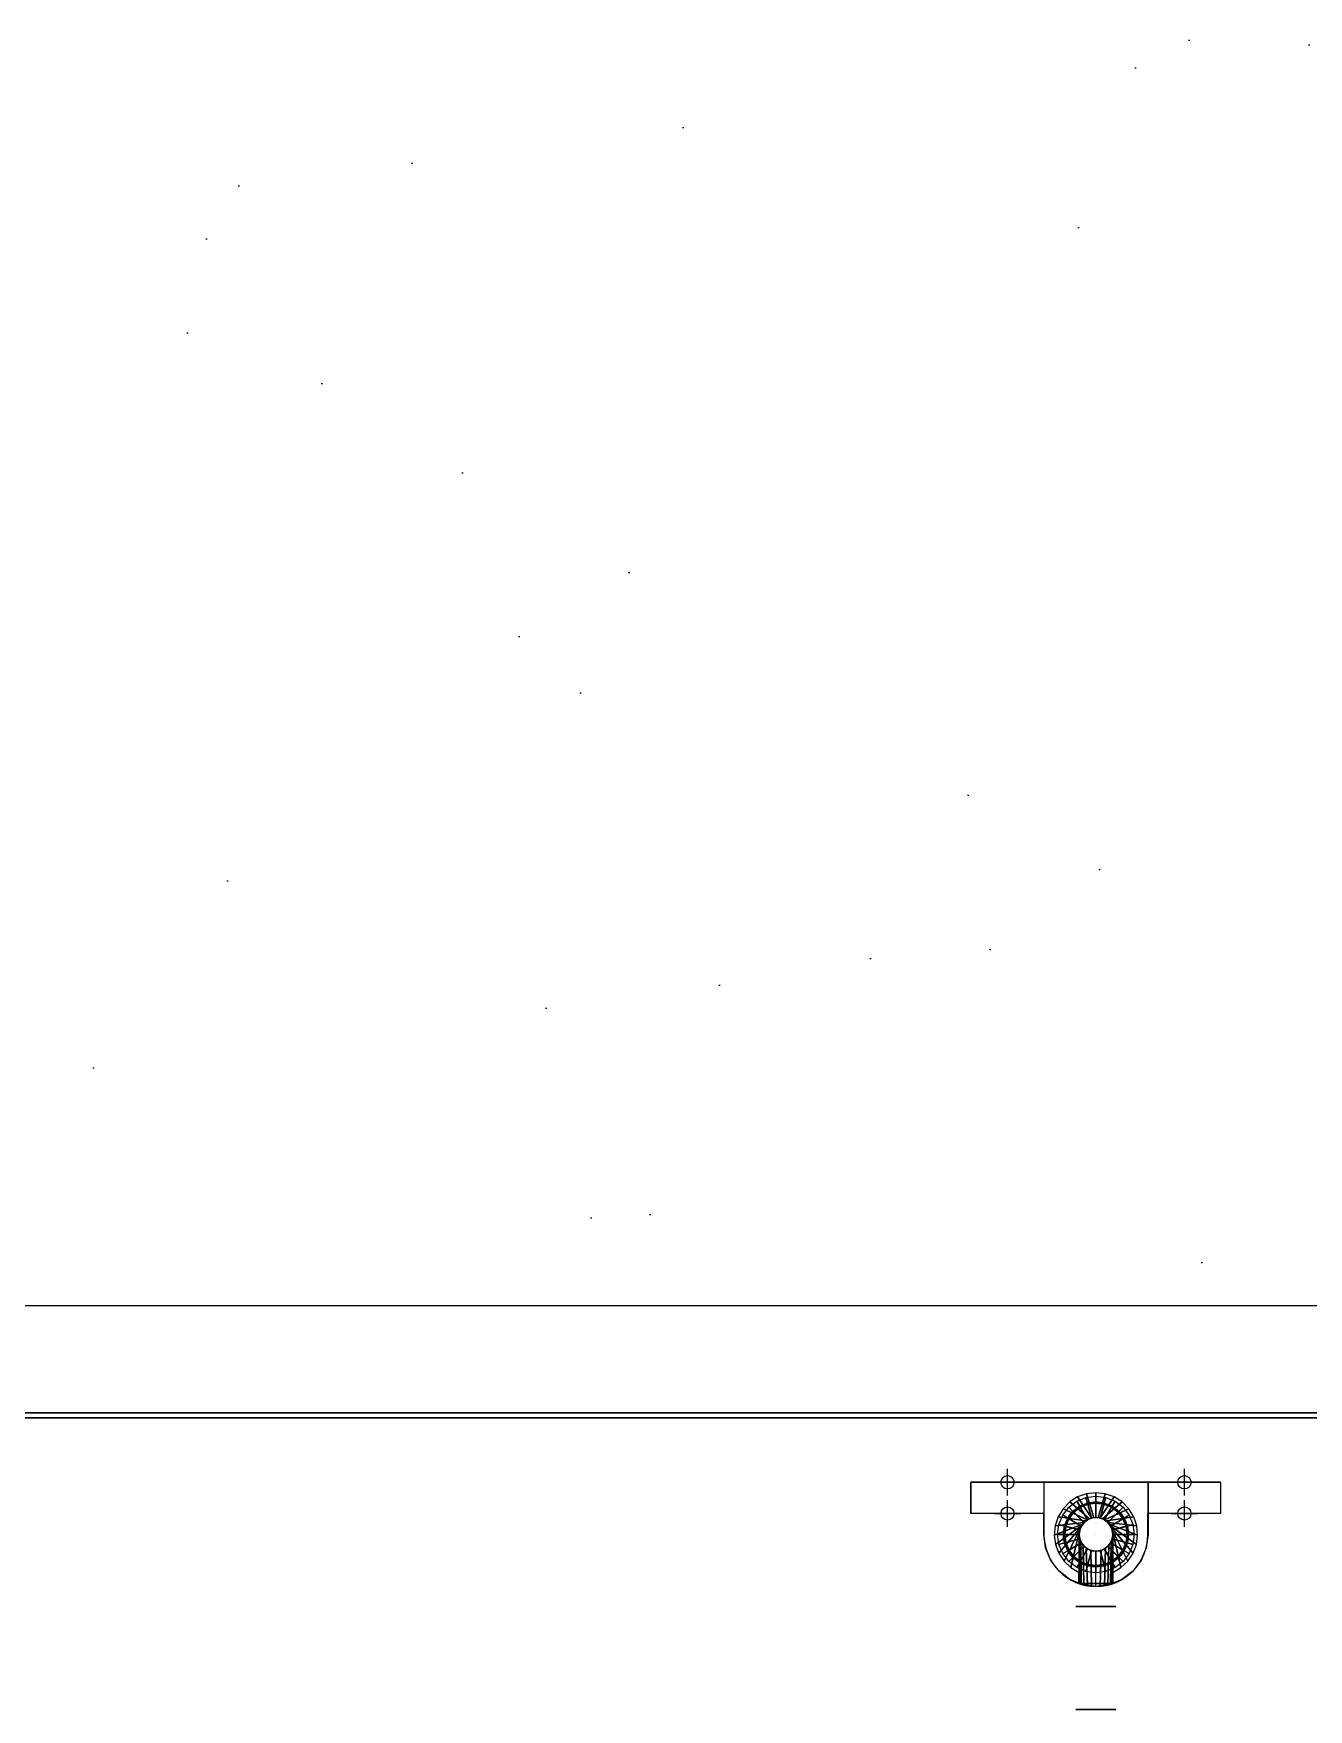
# Model space of a CAD drawing. Header units: inches. Extents: x -12.9 to 39.7, y -3 to 37.3.
# Drawn here: x 6.65 to 14.31, y -2.93 to 7.13 of the extents above; entities that cross this region are included whole.
import ezdxf

# ---------------------------------------------------------------- set-up
doc = ezdxf.new("R2010")
doc.units = ezdxf.units.IN
doc.header["$MEASUREMENT"] = 0
doc.header["$PDMODE"] = 34
doc.header["$PDSIZE"] = 0.08
for name, color, linetype in [('door hardware', 230, 'Continuous'), ('door panels', 20, 'Continuous'), ('top panel', 10, 'Continuous')]:
    doc.layers.add(name, color=color, linetype=linetype)

# ---------------------------------------------------------------- blocks, each defined once
blk = doc.blocks.new('AQME_2053_20120404103402')
for p, q in [((0.812, 1.281), (-0.688, 1.281)), ((-0.688, 1.281, 0.187), (-0.688, 0.844, 0.187)), ((-0.688, 0.219, 0.187), (-0.688, -0.219, 0.187)), ((-0.688, -0.219), (0.812, -0.219))]:
    blk.add_line(p, q)
at = {"extrusion": (-1, 0, 0)}
for p, q in [((0.812, 1.281, 0.187), (0.812, 0.844, 0.187)), ((0.912, 1.281, 0.187), (0.912, 0.843, 0.187)), ((0.912, 1.281), (0.912, -0.219)), ((0.912, 1.281, 0.187), (0.912, 1.281)), ((0.912, 0.843, 0.313), (0.912, 0.843, 0.187)), ((0.812, 0.219, 0.187), (0.812, -0.219, 0.187)), ((0.912, 0.219, 0.313), (0.912, 0.219, 0.187)), ((0.912, 0.219, 0.187), (0.912, -0.219, 0.187)), ((0.912, -0.219, 0.187), (0.912, -0.219))]:
    blk.add_line(p, q, dxfattribs=at)
at = {"color": 1}
for p, q in [((0, 1.191), (0.5, 1.191)), ((1.162, 1.19), (1.662, 1.19)), ((0.5, 0.934), (0, 0.934)), ((1.662, 0.935), (1.162, 0.935)), ((-1.188, 0.632, 0.608), (-0.658, 0.632, 0.608)), ((-1.188, 0.429, 0.608), (-0.658, 0.429, 0.608)), ((0.5, 0.129), (0, 0.129)), ((1.162, 0.128), (1.662, 0.128)), ((0.5, -0.128), (0, -0.128)), ((1.662, -0.127), (1.162, -0.127))]:
    blk.add_line(p, q, dxfattribs=at)
at = {"color": 1, "extrusion": (-1, 0, 0)}
for p, q in [((-1.188, 0.632, 0.608), (-1.188, 0.632, 0.541)), ((-1.188, 0.429, 0.608), (-1.188, 0.429, 0.541))]:
    blk.add_line(p, q, dxfattribs=at)
for centre, radius in [((-0.531, 0.313, -0.262), 0.188), ((-0.531, 0.313, -1.662), 0.195), ((-0.531, 0.313, -1.912), 0.101)]:
    blk.add_circle(centre, radius, dxfattribs=at)
at = {"extrusion": (-1, 0, 0)}
blk.add_circle((-0.531, 0.313, -1.362), 0.188, dxfattribs=at)
for centre, radius in [((-0.658, 0.531, 0.745), 0.12), ((-0.658, 0.531, 0.608), 0.102)]:
    blk.add_circle(centre, radius)
at = {"color": 1}
for centre, radius, start, end in [((0, 1.062), 0.129, 90, 270), ((0.5, 1.062), 0.129, 270, 90), ((1.162, 1.062), 0.128, 90, 270), ((1.662, 1.062), 0.128, 270, 90), ((0, 0), 0.129, 90, 270), ((0.5, 0), 0.129, 270, 90), ((1.162, 0), 0.128, 90, 270), ((1.662, 0), 0.128, 270, 90)]:
    blk.add_arc(centre, radius, start, end, dxfattribs=at)
at = {"extrusion": (-1, 0, 0)}
for centre, start in [((-0.531, 0.313, -0.812), 0), ((-0.531, 0.313, -0.912), 360)]:
    blk.add_arc(centre, 0.312, start, 180, dxfattribs=at)
at = {"color": 1, "extrusion": (-1, 0, 0)}
blk.add_arc((-0.531, 0.313, 1.039), 0.102, 180, 0, dxfattribs=at)
at = {"color": 2}
for p in [(0, 1.062, 0.187), (0.5, 1.062, 0.187), (1.162, 1.062, 0.187), (1.662, 1.062, 0.187), (0, 0, 0.187), (0.5, 0, 0.187), (1.162, 0, 0.187), (1.662, 0, 0.187)]:
    blk.add_point(p, dxfattribs=at)
at = {"color": 3}
for p in [(0, 1.062), (0.5, 1.062), (1.162, 1.062), (1.662, 1.062), (0, 0), (0.5, 0), (1.162, 0), (1.662, 0)]:
    blk.add_point(p, dxfattribs=at)
for points, invisible_edges in [([(-0.688, -0.219), (0.812, -0.219), (0.812, 1.281), (-0.688, 1.281)], 8), ([(0.812, 1.281, 0.187), (0.812, 1.281), (0.812, -0.219), (0.812, -0.219, 0.187)], 8), ([(0.912, 1.281, 0.187), (0.912, 1.281), (0.912, -0.219), (0.912, -0.219, 0.187)], 8), ([(1.912, 1.281, 0.187), (1.912, 1.281), (1.912, -0.219), (1.912, -0.219, 0.187)], 8), ([(-0.688, 0.219), (-1.188, 0.219), (-1.188, 0.844), (-0.688, 0.844)], 8), ([(-0.688, 0.844), (-1.188, 0.844), (-1.188, 0.844, 0.313), (-0.688, 0.844, 0.313)], 8), ([(-1.188, 0.844, 0.313), (-1.188, 0.833, 0.393), (-1.188, 0.791, 0.313), (-1.188, 0.844, 0.313)], 6), ([(-1.188, 0.844, 0.313), (-1.188, 0.844), (-1.188, 0.219), (-1.188, 0.219, 0.313)], 8), ([(-1.188, 0.833, 0.393), (-1.188, 0.802, 0.469), (-1.188, 0.739, 0.313), (-1.188, 0.791, 0.313)], 14), ([(-0.688, 0.844, 0.187), (0.812, 0.844, 0.187), (0.812, 0.844, 0.313), (-0.688, 0.844, 0.313)], 8), ([(0.812, 0.844, 0.313), (0.812, 0.833, 0.393), (0.812, 0.791, 0.187), (0.812, 0.844, 0.187)], 6), ([(0.812, 0.833, 0.393), (0.812, 0.802, 0.469), (0.812, 0.739, 0.187), (0.812, 0.791, 0.187)], 14), ([(0.912, 0.843, 0.313), (0.912, 0.832, 0.394), (0.912, 0.791, 0.187), (0.912, 0.843, 0.187)], 14), ([(0.912, 0.832, 0.394), (0.912, 0.801, 0.469), (0.912, 0.739, 0.187), (0.912, 0.791, 0.187)], 14), ([(1.912, 0.843, 0.313), (1.912, 0.832, 0.394), (1.912, 0.791, 0.187), (1.912, 0.843, 0.187)], 14), ([(1.912, 0.832, 0.394), (1.912, 0.801, 0.469), (1.912, 0.739, 0.187), (1.912, 0.791, 0.187)], 14), ([(-1.188, 0.802, 0.469), (-1.188, 0.752, 0.533), (-1.188, 0.687, 0.313), (-1.188, 0.739, 0.313)], 14), ([(-1.188, 0.752, 0.533), (-1.188, 0.687, 0.583), (-1.188, 0.635, 0.313), (-1.188, 0.687, 0.313)], 14), ([(0.812, 0.802, 0.469), (0.812, 0.752, 0.533), (0.812, 0.687, 0.187), (0.812, 0.739, 0.187)], 14), ([(0.812, 0.752, 0.533), (0.812, 0.687, 0.583), (0.812, 0.635, 0.187), (0.812, 0.687, 0.187)], 14), ([(0.912, 0.801, 0.469), (0.912, 0.752, 0.534), (0.912, 0.687, 0.187), (0.912, 0.739, 0.187)], 14), ([(0.912, 0.752, 0.534), (0.912, 0.687, 0.583), (0.912, 0.635, 0.187), (0.912, 0.687, 0.187)], 14), ([(1.362, 0.531, 0.313), (1.362, 0.719, 0.313), (1.362, 0.712, 0.361), (1.362, 0.531, 0.313)], 5), ([(1.362, 0.531, 0.313), (1.362, 0.712, 0.264), (1.362, 0.719, 0.313), (1.362, 0.531, 0.313)], 5), ([(1.362, 0.531, 0.313), (1.362, 0.712, 0.361), (1.362, 0.693, 0.406), (1.362, 0.531, 0.313)], 5), ([(1.362, 0.531, 0.313), (1.362, 0.693, 0.219), (1.362, 0.712, 0.264), (1.362, 0.531, 0.313)], 5), ([(1.912, 0.801, 0.469), (1.912, 0.752, 0.534), (1.912, 0.687, 0.187), (1.912, 0.739, 0.187)], 14), ([(1.912, 0.752, 0.534), (1.912, 0.687, 0.583), (1.912, 0.635, 0.187), (1.912, 0.687, 0.187)], 14), ([(-1.188, 0.687, 0.583), (-1.188, 0.612, 0.614), (-1.188, 0.583, 0.313), (-1.188, 0.635, 0.313)], 14), ([(-1.188, 0.612, 0.614), (-1.188, 0.531, 0.625), (-1.188, 0.531, 0.313), (-1.188, 0.583, 0.313)], 14), ([(-0.762, 0.591, 0.745), (-0.743, 0.616, 0.745), (-0.73, 0.603, 0.745), (-0.746, 0.582, 0.745)], 10), ([(-0.743, 0.616, 1.363), (-0.658, 0.531, 1.363), (-0.658, 0.531, 1.363), (-0.762, 0.591, 1.363)], 5), ([(-0.743, 0.616, 0.745), (-0.718, 0.635, 0.745), (-0.709, 0.619, 0.745), (-0.73, 0.603, 0.745)], 10), ([(-0.718, 0.635, 1.363), (-0.658, 0.531, 1.363), (-0.658, 0.531, 1.363), (-0.743, 0.616, 1.363)], 5), ([(-0.718, 0.635, 0.745), (-0.689, 0.647, 0.745), (-0.684, 0.629, 0.745), (-0.709, 0.619, 0.745)], 10), ([(-0.689, 0.647, 1.363), (-0.658, 0.531, 1.363), (-0.658, 0.531, 1.363), (-0.718, 0.635, 1.363)], 5), ([(-0.689, 0.647, 0.745), (-0.658, 0.651, 0.745), (-0.658, 0.632, 0.745), (-0.684, 0.629, 0.745)], 10), ([(-0.658, 0.651, 1.363), (-0.658, 0.531, 1.363), (-0.658, 0.531, 1.363), (-0.689, 0.647, 1.363)], 5), ([(-0.658, 0.651, 0.745), (-0.627, 0.647, 0.745), (-0.632, 0.629, 0.745), (-0.658, 0.632, 0.745)], 10), ([(-0.627, 0.647, 1.363), (-0.658, 0.531, 1.363), (-0.658, 0.531, 1.363), (-0.658, 0.651, 1.363)], 5), ([(-0.598, 0.635, 1.363), (-0.658, 0.531, 1.363), (-0.658, 0.531, 1.363), (-0.627, 0.647, 1.363)], 5), ([(-0.573, 0.616, 1.363), (-0.658, 0.531, 1.363), (-0.658, 0.531, 1.363), (-0.598, 0.635, 1.363)], 5), ([(-0.554, 0.591, 1.363), (-0.658, 0.531, 1.363), (-0.658, 0.531, 1.363), (-0.573, 0.616, 1.363)], 5), ([(-0.627, 0.647, 0.745), (-0.598, 0.635, 0.745), (-0.607, 0.619, 0.745), (-0.632, 0.629, 0.745)], 10), ([(-0.598, 0.635, 0.745), (-0.573, 0.616, 0.745), (-0.586, 0.603, 0.745), (-0.607, 0.619, 0.745)], 10), ([(-0.573, 0.616, 0.745), (-0.554, 0.591, 0.745), (-0.57, 0.582, 0.745), (-0.586, 0.603, 0.745)], 10), ([(0.812, 0.687, 0.583), (0.812, 0.612, 0.614), (0.812, 0.583, 0.187), (0.812, 0.635, 0.187)], 14), ([(0.812, 0.612, 0.614), (0.812, 0.531, 0.625), (0.812, 0.531, 0.187), (0.812, 0.583, 0.187)], 14), ([(0.912, 0.687, 0.583), (0.912, 0.612, 0.614), (0.912, 0.583, 0.187), (0.912, 0.635, 0.187)], 14), ([(0.912, 0.612, 0.614), (0.912, 0.531, 0.625), (0.912, 0.531, 0.187), (0.912, 0.583, 0.187)], 14), ([(1.362, 0.531, 0.313), (1.362, 0.693, 0.406), (1.362, 0.664, 0.445), (1.362, 0.531, 0.313)], 5), ([(1.362, 0.531, 0.313), (1.362, 0.664, 0.18), (1.362, 0.693, 0.219), (1.362, 0.531, 0.313)], 5), ([(1.362, 0.531, 0.313), (1.362, 0.664, 0.445), (1.362, 0.625, 0.475), (1.362, 0.531, 0.313)], 5), ([(1.362, 0.531, 0.313), (1.362, 0.625, 0.15), (1.362, 0.664, 0.18), (1.362, 0.531, 0.313)], 5), ([(1.362, 0.531, 0.313), (1.362, 0.625, 0.475), (1.362, 0.58, 0.494), (1.362, 0.531, 0.313)], 5), ([(1.362, 0.531, 0.313), (1.362, 0.58, 0.131), (1.362, 0.625, 0.15), (1.362, 0.531, 0.313)], 5), ([(1.912, 0.687, 0.583), (1.912, 0.612, 0.614), (1.912, 0.583, 0.187), (1.912, 0.635, 0.187)], 14), ([(1.912, 0.612, 0.614), (1.912, 0.531, 0.625), (1.912, 0.531, 0.187), (1.912, 0.583, 0.187)], 14), ([(-1.188, 0.531, 0.625), (-1.188, 0.45, 0.614), (-1.188, 0.479, 0.313), (-1.188, 0.531, 0.313)], 14), ([(-0.778, 0.531, 0.745), (-0.774, 0.562, 0.745), (-0.756, 0.557, 0.745), (-0.76, 0.531, 0.745)], 10), ([(-0.774, 0.562, 1.363), (-0.658, 0.531, 1.363), (-0.658, 0.531, 1.363), (-0.778, 0.531, 1.363)], 5), ([(-0.774, 0.5, 0.745), (-0.778, 0.531, 0.745), (-0.76, 0.531, 0.745), (-0.756, 0.505, 0.745)], 10), ([(-0.778, 0.531, 1.363), (-0.658, 0.531, 1.363), (-0.658, 0.531, 1.363), (-0.774, 0.5, 1.363)], 5), ([(-0.774, 0.562, 0.745), (-0.762, 0.591, 0.745), (-0.746, 0.582, 0.745), (-0.756, 0.557, 0.745)], 10), ([(-0.762, 0.591, 1.363), (-0.658, 0.531, 1.363), (-0.658, 0.531, 1.363), (-0.774, 0.562, 1.363)], 5), ([(-0.774, 0.5, 1.363), (-0.658, 0.531, 1.363), (-0.658, 0.531, 1.363), (-0.762, 0.471, 1.363)], 5), ([(-0.762, 0.471, 0.745), (-0.774, 0.5, 0.745), (-0.756, 0.505, 0.745), (-0.746, 0.48, 0.745)], 10), ([(-0.762, 0.471, 1.363), (-0.658, 0.531, 1.363), (-0.658, 0.531, 1.363), (-0.743, 0.446, 1.363)], 5), ([(-0.743, 0.446, 1.363), (-0.658, 0.531, 1.363), (-0.658, 0.531, 1.363), (-0.718, 0.427, 1.363)], 5), ([(-0.718, 0.427, 1.363), (-0.658, 0.531, 1.363), (-0.658, 0.531, 1.363), (-0.689, 0.415, 1.363)], 5), ([(-0.689, 0.415, 1.363), (-0.658, 0.531, 1.363), (-0.658, 0.531, 1.363), (-0.658, 0.411, 1.363)], 5), ([(-0.542, 0.562, 1.363), (-0.658, 0.531, 1.363), (-0.658, 0.531, 1.363), (-0.554, 0.591, 1.363)], 5), ([(-0.538, 0.531, 1.363), (-0.658, 0.531, 1.363), (-0.658, 0.531, 1.363), (-0.542, 0.562, 1.363)], 5), ([(-0.658, 0.411, 1.363), (-0.658, 0.531, 1.363), (-0.658, 0.531, 1.363), (-0.627, 0.415, 1.363)], 5), ([(-0.627, 0.415, 1.363), (-0.658, 0.531, 1.363), (-0.658, 0.531, 1.363), (-0.598, 0.427, 1.363)], 5), ([(-0.598, 0.427, 1.363), (-0.658, 0.531, 1.363), (-0.658, 0.531, 1.363), (-0.573, 0.446, 1.363)], 5), ([(-0.573, 0.446, 1.363), (-0.658, 0.531, 1.363), (-0.658, 0.531, 1.363), (-0.554, 0.471, 1.363)], 5), ([(-0.554, 0.471, 1.363), (-0.658, 0.531, 1.363), (-0.658, 0.531, 1.363), (-0.542, 0.5, 1.363)], 5), ([(-0.542, 0.5, 1.363), (-0.658, 0.531, 1.363), (-0.658, 0.531, 1.363), (-0.538, 0.531, 1.363)], 5), ([(-0.554, 0.591, 0.745), (-0.542, 0.562, 0.745), (-0.56, 0.557, 0.745), (-0.57, 0.582, 0.745)], 10), ([(-0.542, 0.5, 0.745), (-0.554, 0.471, 0.745), (-0.57, 0.48, 0.745), (-0.56, 0.505, 0.745)], 10), ([(-0.542, 0.562, 0.745), (-0.538, 0.531, 0.745), (-0.557, 0.531, 0.745), (-0.56, 0.557, 0.745)], 10), ([(-0.538, 0.531, 0.745), (-0.542, 0.5, 0.745), (-0.56, 0.505, 0.745), (-0.557, 0.531, 0.745)], 10), ([(0.812, 0.531, 0.625), (0.812, 0.45, 0.614), (0.812, 0.479, 0.187), (0.812, 0.531, 0.187)], 14), ([(0.912, 0.531, 0.625), (0.912, 0.45, 0.614), (0.912, 0.479, 0.187), (0.912, 0.531, 0.187)], 14), ([(1.362, 0.531, 0.313), (1.362, 0.58, 0.494), (1.362, 0.531, 0.5), (1.362, 0.531, 0.313)], 5), ([(1.362, 0.531, 0.313), (1.362, 0.531, 0.125), (1.362, 0.58, 0.131), (1.362, 0.531, 0.313)], 5), ([(1.362, 0.531, 0.313), (1.362, 0.531, 0.5), (1.362, 0.482, 0.494), (1.362, 0.531, 0.313)], 5), ([(1.362, 0.531, 0.313), (1.362, 0.482, 0.494), (1.362, 0.437, 0.475), (1.362, 0.531, 0.313)], 5), ([(1.362, 0.531, 0.313), (1.362, 0.437, 0.475), (1.362, 0.398, 0.445), (1.362, 0.531, 0.313)], 5), ([(1.362, 0.531, 0.313), (1.362, 0.398, 0.445), (1.362, 0.369, 0.406), (1.362, 0.531, 0.313)], 5), ([(1.362, 0.531, 0.313), (1.362, 0.369, 0.406), (1.362, 0.35, 0.361), (1.362, 0.531, 0.313)], 5), ([(1.362, 0.531, 0.313), (1.362, 0.35, 0.361), (1.362, 0.344, 0.313), (1.362, 0.531, 0.313)], 5), ([(1.362, 0.531, 0.313), (1.362, 0.344, 0.313), (1.362, 0.35, 0.264), (1.362, 0.531, 0.313)], 5), ([(1.362, 0.531, 0.313), (1.362, 0.35, 0.264), (1.362, 0.369, 0.219), (1.362, 0.531, 0.313)], 5), ([(1.362, 0.531, 0.313), (1.362, 0.369, 0.219), (1.362, 0.398, 0.18), (1.362, 0.531, 0.313)], 5), ([(1.362, 0.531, 0.313), (1.362, 0.398, 0.18), (1.362, 0.437, 0.15), (1.362, 0.531, 0.313)], 5), ([(1.362, 0.531, 0.313), (1.362, 0.437, 0.15), (1.362, 0.482, 0.131), (1.362, 0.531, 0.313)], 5), ([(1.362, 0.531, 0.313), (1.362, 0.482, 0.131), (1.362, 0.531, 0.125), (1.362, 0.531, 0.313)], 5), ([(1.912, 0.531, 0.625), (1.912, 0.45, 0.614), (1.912, 0.479, 0.187), (1.912, 0.531, 0.187)], 14), ([(-1.188, 0.45, 0.614), (-1.188, 0.375, 0.583), (-1.188, 0.427, 0.313), (-1.188, 0.479, 0.313)], 14), ([(-1.188, 0.375, 0.583), (-1.188, 0.31, 0.533), (-1.188, 0.375, 0.313), (-1.188, 0.427, 0.313)], 14), ([(-0.743, 0.446, 0.745), (-0.762, 0.471, 0.745), (-0.746, 0.48, 0.745), (-0.73, 0.459, 0.745)], 10), ([(-0.718, 0.427, 0.745), (-0.743, 0.446, 0.745), (-0.73, 0.459, 0.745), (-0.709, 0.443, 0.745)], 10), ([(-0.689, 0.415, 0.745), (-0.718, 0.427, 0.745), (-0.709, 0.443, 0.745), (-0.684, 0.433, 0.745)], 10), ([(-0.658, 0.411, 0.745), (-0.689, 0.415, 0.745), (-0.684, 0.433, 0.745), (-0.658, 0.429, 0.745)], 10), ([(-0.627, 0.415, 0.745), (-0.658, 0.411, 0.745), (-0.658, 0.429, 0.745), (-0.632, 0.433, 0.745)], 10), ([(-0.598, 0.427, 0.745), (-0.627, 0.415, 0.745), (-0.632, 0.433, 0.745), (-0.607, 0.443, 0.745)], 10), ([(-0.573, 0.446, 0.745), (-0.598, 0.427, 0.745), (-0.607, 0.443, 0.745), (-0.586, 0.459, 0.745)], 10), ([(-0.554, 0.471, 0.745), (-0.573, 0.446, 0.745), (-0.586, 0.459, 0.745), (-0.57, 0.48, 0.745)], 10), ([(0.812, 0.45, 0.614), (0.812, 0.375, 0.583), (0.812, 0.427, 0.187), (0.812, 0.479, 0.187)], 14), ([(0.812, 0.375, 0.583), (0.812, 0.31, 0.533), (0.812, 0.375, 0.187), (0.812, 0.427, 0.187)], 14), ([(0.912, 0.45, 0.614), (0.912, 0.375, 0.583), (0.912, 0.427, 0.187), (0.912, 0.479, 0.187)], 14), ([(0.912, 0.375, 0.583), (0.912, 0.31, 0.534), (0.912, 0.375, 0.187), (0.912, 0.427, 0.187)], 14), ([(1.912, 0.45, 0.614), (1.912, 0.375, 0.583), (1.912, 0.427, 0.187), (1.912, 0.479, 0.187)], 14), ([(1.912, 0.375, 0.583), (1.912, 0.31, 0.534), (1.912, 0.375, 0.187), (1.912, 0.427, 0.187)], 14), ([(-1.188, 0.31, 0.533), (-1.188, 0.26, 0.469), (-1.188, 0.323, 0.313), (-1.188, 0.375, 0.313)], 14), ([(-1.188, 0.26, 0.469), (-1.188, 0.229, 0.393), (-1.188, 0.271, 0.313), (-1.188, 0.323, 0.313)], 14), ([(0.812, 0.31, 0.533), (0.812, 0.26, 0.469), (0.812, 0.323, 0.187), (0.812, 0.375, 0.187)], 14), ([(0.812, 0.26, 0.469), (0.812, 0.229, 0.393), (0.812, 0.271, 0.187), (0.812, 0.323, 0.187)], 14), ([(0.912, 0.31, 0.534), (0.912, 0.261, 0.469), (0.912, 0.323, 0.187), (0.912, 0.375, 0.187)], 14), ([(0.912, 0.261, 0.469), (0.912, 0.23, 0.394), (0.912, 0.271, 0.187), (0.912, 0.323, 0.187)], 14), ([(1.912, 0.31, 0.534), (1.912, 0.261, 0.469), (1.912, 0.323, 0.187), (1.912, 0.375, 0.187)], 14), ([(1.912, 0.261, 0.469), (1.912, 0.23, 0.394), (1.912, 0.271, 0.187), (1.912, 0.323, 0.187)], 14), ([(-1.188, 0.229, 0.393), (-1.188, 0.219, 0.313), (-1.188, 0.219, 0.313), (-1.188, 0.271, 0.313)], 12), ([(-0.688, 0.219), (-1.188, 0.219), (-1.188, 0.219, 0.313), (-0.688, 0.219, 0.313)], 8), ([(-0.688, 0.219, 0.187), (0.812, 0.219, 0.187), (0.812, 0.219, 0.313), (-0.688, 0.219, 0.313)], 8), ([(0.812, 0.229, 0.393), (0.812, 0.219, 0.313), (0.812, 0.219, 0.187), (0.812, 0.271, 0.187)], 12), ([(0.912, 0.23, 0.394), (0.912, 0.219, 0.313), (0.912, 0.219, 0.187), (0.912, 0.271, 0.187)], 14), ([(1.912, 0.23, 0.394), (1.912, 0.219, 0.313), (1.912, 0.219, 0.187), (1.912, 0.271, 0.187)], 14)]:
    blk.add_3dface(points, dxfattribs=dict(invisible_edges=invisible_edges))
at = {"color": 1}
for points in [[(-1.039, 0.603, 0.241), (-1.039, 0.612, 0.251), (-1.188, 0.781, 0.317), (-1.188, 0.776, 0.261)], [(-1.039, 0.612, 0.251), (-1.039, 0.619, 0.262), (-1.188, 0.774, 0.373), (-1.188, 0.781, 0.317)], [(-1.039, 0.593, 0.232), (-1.039, 0.603, 0.241), (-1.188, 0.776, 0.261), (-1.188, 0.758, 0.207)], [(-1.039, 0.619, 0.262), (-1.039, 0.625, 0.274), (-1.188, 0.754, 0.426), (-1.188, 0.774, 0.373)], [(-1.039, 0.582, 0.225), (-1.039, 0.593, 0.232), (-1.188, 0.758, 0.207), (-1.188, 0.728, 0.159)], [(-1.039, 0.625, 0.274), (-1.039, 0.629, 0.286), (-1.188, 0.722, 0.473), (-1.188, 0.754, 0.426)], [(-1.039, 0.57, 0.219), (-1.039, 0.582, 0.225), (-1.188, 0.728, 0.159), (-1.188, 0.688, 0.118)], [(-1.039, 0.629, 0.286), (-1.039, 0.632, 0.299), (-1.188, 0.681, 0.512), (-1.188, 0.722, 0.473)], [(-0.438, 0.712, 0.361), (-0.438, 0.719, 0.313), (-0.526, 0.632, 0.313), (-0.526, 0.629, 0.339)], [(-0.438, 0.719, 0.313), (-0.438, 0.712, 0.264), (-0.526, 0.629, 0.286), (-0.526, 0.632, 0.313)], [(-0.438, 0.693, 0.406), (-0.438, 0.712, 0.361), (-0.526, 0.629, 0.339), (-0.526, 0.619, 0.363)], [(-0.438, 0.712, 0.264), (-0.438, 0.693, 0.219), (-0.526, 0.619, 0.262), (-0.526, 0.629, 0.286)], [(0.947, 0.726, 0.313), (0.947, 0.719, 0.263), (0.912, 0.753, 0.253), (0.912, 0.761, 0.313)], [(0.947, 0.719, 0.363), (0.947, 0.726, 0.313), (0.912, 0.761, 0.313), (0.912, 0.753, 0.373)], [(0.947, 0.719, 0.263), (0.947, 0.7, 0.216), (0.912, 0.73, 0.198), (0.912, 0.753, 0.253)], [(0.947, 0.7, 0.411), (0.947, 0.719, 0.363), (0.912, 0.753, 0.373), (0.912, 0.73, 0.428)], [(0.947, 0.7, 0.216), (0.947, 0.669, 0.175), (0.912, 0.694, 0.15), (0.912, 0.73, 0.198)], [(0.947, 0.669, 0.451), (0.947, 0.7, 0.411), (0.912, 0.73, 0.428), (0.912, 0.694, 0.476)], [(1.723, 0.632, 0.313), (1.723, 0.628, 0.287), (1.662, 0.719, 0.263), (1.662, 0.726, 0.313)], [(1.723, 0.628, 0.339), (1.723, 0.632, 0.313), (1.662, 0.726, 0.313), (1.662, 0.719, 0.363)], [(1.723, 0.628, 0.287), (1.723, 0.618, 0.263), (1.662, 0.7, 0.216), (1.662, 0.719, 0.263)], [(1.723, 0.618, 0.363), (1.723, 0.628, 0.339), (1.662, 0.719, 0.363), (1.662, 0.7, 0.411)], [(-1.039, 0.557, 0.214), (-1.039, 0.57, 0.219), (-1.188, 0.688, 0.118), (-1.188, 0.641, 0.088)], [(-1.039, 0.632, 0.299), (-1.039, 0.633, 0.313), (-1.188, 0.632, 0.541), (-1.188, 0.681, 0.512)], [(-1.039, 0.544, 0.212), (-1.039, 0.557, 0.214), (-1.188, 0.641, 0.088), (-1.188, 0.587, 0.069)], [(-0.658, 0.632, 0.313), (-0.635, 0.63, 0.335), (-0.526, 0.629, 0.339), (-0.526, 0.633, 0.313)], [(-0.658, 0.632, 0.608), (-0.632, 0.629, 0.609), (-0.635, 0.63, 0.335), (-0.658, 0.632, 0.313)], [(-0.632, 0.629, 0.609), (-0.607, 0.619, 0.612), (-0.613, 0.622, 0.357), (-0.635, 0.63, 0.335)], [(-0.635, 0.63, 0.335), (-0.613, 0.622, 0.357), (-0.526, 0.619, 0.363), (-0.526, 0.629, 0.339)], [(-0.607, 0.619, 0.612), (-0.586, 0.603, 0.617), (-0.592, 0.608, 0.378), (-0.613, 0.622, 0.357)], [(-0.613, 0.622, 0.357), (-0.592, 0.608, 0.378), (-0.526, 0.603, 0.384), (-0.526, 0.619, 0.363)], [(-0.586, 0.603, 0.617), (-0.57, 0.582, 0.621), (-0.574, 0.589, 0.396), (-0.592, 0.608, 0.378)], [(-0.592, 0.608, 0.378), (-0.574, 0.589, 0.396), (-0.526, 0.582, 0.4), (-0.526, 0.603, 0.384)], [(-0.438, 0.664, 0.445), (-0.438, 0.693, 0.406), (-0.526, 0.619, 0.363), (-0.526, 0.603, 0.384)], [(-0.438, 0.693, 0.219), (-0.438, 0.664, 0.18), (-0.526, 0.603, 0.241), (-0.526, 0.619, 0.262)], [(-0.438, 0.625, 0.475), (-0.438, 0.664, 0.445), (-0.526, 0.603, 0.384), (-0.526, 0.582, 0.4)], [(-0.438, 0.664, 0.18), (-0.438, 0.625, 0.15), (-0.526, 0.582, 0.225), (-0.526, 0.603, 0.241)], [(-0.438, 0.58, 0.494), (-0.438, 0.625, 0.475), (-0.526, 0.582, 0.4), (-0.526, 0.557, 0.411)], [(-0.438, 0.625, 0.15), (-0.438, 0.58, 0.131), (-0.526, 0.557, 0.214), (-0.526, 0.582, 0.225)], [(0.947, 0.669, 0.175), (0.947, 0.629, 0.144), (0.912, 0.646, 0.114), (0.912, 0.694, 0.15)], [(0.947, 0.629, 0.482), (0.947, 0.669, 0.451), (0.912, 0.694, 0.476), (0.912, 0.646, 0.512)], [(0.947, 0.629, 0.144), (0.947, 0.581, 0.125), (0.912, 0.591, 0.091), (0.912, 0.646, 0.114)], [(0.947, 0.581, 0.501), (0.947, 0.629, 0.482), (0.912, 0.646, 0.512), (0.912, 0.591, 0.535)], [(1.723, 0.618, 0.263), (1.723, 0.602, 0.242), (1.662, 0.669, 0.175), (1.662, 0.7, 0.216)], [(1.723, 0.602, 0.384), (1.723, 0.618, 0.363), (1.662, 0.7, 0.411), (1.662, 0.669, 0.451)], [(1.723, 0.602, 0.242), (1.723, 0.581, 0.226), (1.662, 0.629, 0.144), (1.662, 0.669, 0.175)], [(1.723, 0.581, 0.4), (1.723, 0.602, 0.384), (1.662, 0.669, 0.451), (1.662, 0.629, 0.482)], [(1.723, 0.581, 0.226), (1.723, 0.557, 0.216), (1.662, 0.581, 0.125), (1.662, 0.629, 0.144)], [(1.723, 0.557, 0.41), (1.723, 0.581, 0.4), (1.662, 0.629, 0.482), (1.662, 0.581, 0.501)], [(-1.039, 0.531, 0.211), (-1.039, 0.544, 0.212), (-1.188, 0.587, 0.069), (-1.188, 0.531, 0.063)], [(-1.039, 0.518, 0.212), (-1.039, 0.531, 0.211), (-1.188, 0.531, 0.063), (-1.188, 0.475, 0.069)], [(-1.039, 0.505, 0.214), (-1.039, 0.518, 0.212), (-1.188, 0.475, 0.069), (-1.188, 0.421, 0.088)], [(-1.039, 0.492, 0.219), (-1.039, 0.505, 0.214), (-1.188, 0.421, 0.088), (-1.188, 0.374, 0.118)], [(-0.57, 0.582, 0.621), (-0.56, 0.557, 0.624), (-0.561, 0.562, 0.409), (-0.574, 0.589, 0.396)], [(-0.574, 0.589, 0.396), (-0.561, 0.562, 0.409), (-0.526, 0.557, 0.411), (-0.526, 0.582, 0.4)], [(-0.57, 0.48, 0.621), (-0.56, 0.505, 0.624), (-0.561, 0.5, 0.409), (-0.574, 0.473, 0.396)], [(-0.561, 0.5, 0.409), (-0.574, 0.473, 0.396), (-0.526, 0.48, 0.4), (-0.526, 0.505, 0.411)], [(-0.56, 0.557, 0.624), (-0.557, 0.531, 0.625), (-0.557, 0.531, 0.414), (-0.561, 0.562, 0.409)], [(-0.561, 0.562, 0.409), (-0.557, 0.531, 0.414), (-0.526, 0.531, 0.414), (-0.526, 0.557, 0.411)], [(-0.56, 0.505, 0.624), (-0.557, 0.531, 0.625), (-0.557, 0.531, 0.414), (-0.561, 0.5, 0.409)], [(-0.557, 0.531, 0.414), (-0.561, 0.5, 0.409), (-0.526, 0.505, 0.411), (-0.526, 0.531, 0.414)], [(-0.438, 0.531, 0.5), (-0.438, 0.58, 0.494), (-0.526, 0.557, 0.411), (-0.526, 0.531, 0.414)], [(-0.438, 0.58, 0.131), (-0.438, 0.531, 0.125), (-0.526, 0.531, 0.211), (-0.526, 0.557, 0.214)], [(-0.438, 0.482, 0.494), (-0.438, 0.531, 0.5), (-0.526, 0.531, 0.414), (-0.526, 0.505, 0.411)], [(-0.438, 0.531, 0.125), (-0.438, 0.482, 0.131), (-0.526, 0.505, 0.214), (-0.526, 0.531, 0.211)], [(-0.438, 0.437, 0.475), (-0.438, 0.482, 0.494), (-0.526, 0.505, 0.411), (-0.526, 0.48, 0.4)], [(-0.438, 0.482, 0.131), (-0.438, 0.437, 0.15), (-0.526, 0.48, 0.225), (-0.526, 0.505, 0.214)], [(0.947, 0.581, 0.125), (0.947, 0.531, 0.118), (0.912, 0.531, 0.083), (0.912, 0.591, 0.091)], [(0.947, 0.531, 0.508), (0.947, 0.581, 0.501), (0.912, 0.591, 0.535), (0.912, 0.531, 0.543)], [(0.947, 0.531, 0.118), (0.947, 0.481, 0.125), (0.912, 0.471, 0.091), (0.912, 0.531, 0.083)], [(0.947, 0.481, 0.501), (0.947, 0.531, 0.508), (0.912, 0.531, 0.543), (0.912, 0.471, 0.535)], [(1.723, 0.557, 0.216), (1.723, 0.531, 0.213), (1.662, 0.531, 0.118), (1.662, 0.581, 0.125)], [(1.723, 0.531, 0.414), (1.723, 0.557, 0.41), (1.662, 0.581, 0.501), (1.662, 0.531, 0.508)], [(1.723, 0.531, 0.213), (1.723, 0.505, 0.216), (1.662, 0.481, 0.125), (1.662, 0.531, 0.118)], [(1.723, 0.505, 0.41), (1.723, 0.531, 0.414), (1.662, 0.531, 0.508), (1.662, 0.481, 0.501)], [(1.723, 0.505, 0.216), (1.723, 0.481, 0.226), (1.662, 0.434, 0.144), (1.662, 0.481, 0.125)], [(1.723, 0.481, 0.4), (1.723, 0.505, 0.41), (1.662, 0.481, 0.501), (1.662, 0.434, 0.482)], [(-1.039, 0.48, 0.225), (-1.039, 0.492, 0.219), (-1.188, 0.374, 0.118), (-1.188, 0.334, 0.159)], [(-1.039, 0.469, 0.232), (-1.039, 0.48, 0.225), (-1.188, 0.334, 0.159), (-1.188, 0.304, 0.207)], [(-1.039, 0.459, 0.241), (-1.039, 0.469, 0.232), (-1.188, 0.304, 0.207), (-1.188, 0.286, 0.261)], [(-1.039, 0.45, 0.251), (-1.039, 0.459, 0.241), (-1.188, 0.286, 0.261), (-1.188, 0.281, 0.317)], [(-1.039, 0.443, 0.262), (-1.039, 0.45, 0.251), (-1.188, 0.281, 0.317), (-1.188, 0.288, 0.373)], [(-1.039, 0.437, 0.274), (-1.039, 0.443, 0.262), (-1.188, 0.288, 0.373), (-1.188, 0.308, 0.426)], [(-1.039, 0.433, 0.286), (-1.039, 0.437, 0.274), (-1.188, 0.308, 0.426), (-1.188, 0.34, 0.473)], [(-1.039, 0.43, 0.299), (-1.039, 0.433, 0.286), (-1.188, 0.34, 0.473), (-1.188, 0.381, 0.512)], [(-1.039, 0.43, 0.313), (-1.039, 0.43, 0.299), (-1.188, 0.381, 0.512), (-1.188, 0.43, 0.541)], [(-0.658, 0.43, 0.608), (-0.632, 0.433, 0.609), (-0.635, 0.432, 0.335), (-0.658, 0.429, 0.313)], [(-0.635, 0.432, 0.335), (-0.658, 0.429, 0.313), (-0.526, 0.429, 0.313), (-0.526, 0.433, 0.339)], [(-0.632, 0.433, 0.609), (-0.607, 0.443, 0.612), (-0.613, 0.44, 0.357), (-0.635, 0.432, 0.335)], [(-0.613, 0.44, 0.357), (-0.635, 0.432, 0.335), (-0.526, 0.433, 0.339), (-0.526, 0.443, 0.363)], [(-0.607, 0.443, 0.612), (-0.586, 0.459, 0.617), (-0.592, 0.454, 0.378), (-0.613, 0.44, 0.357)], [(-0.592, 0.454, 0.378), (-0.613, 0.44, 0.357), (-0.526, 0.443, 0.363), (-0.526, 0.459, 0.384)], [(-0.586, 0.459, 0.617), (-0.57, 0.48, 0.621), (-0.574, 0.473, 0.396), (-0.592, 0.454, 0.378)], [(-0.574, 0.473, 0.396), (-0.592, 0.454, 0.378), (-0.526, 0.459, 0.384), (-0.526, 0.48, 0.4)], [(-0.438, 0.398, 0.445), (-0.438, 0.437, 0.475), (-0.526, 0.48, 0.4), (-0.526, 0.459, 0.384)], [(-0.438, 0.437, 0.15), (-0.438, 0.398, 0.18), (-0.526, 0.459, 0.241), (-0.526, 0.48, 0.225)], [(-0.438, 0.369, 0.406), (-0.438, 0.398, 0.445), (-0.526, 0.459, 0.384), (-0.526, 0.443, 0.363)], [(-0.438, 0.398, 0.18), (-0.438, 0.369, 0.219), (-0.526, 0.443, 0.262), (-0.526, 0.459, 0.241)], [(-0.438, 0.35, 0.361), (-0.438, 0.369, 0.406), (-0.526, 0.443, 0.363), (-0.526, 0.433, 0.339)], [(-0.438, 0.369, 0.219), (-0.438, 0.35, 0.264), (-0.526, 0.433, 0.286), (-0.526, 0.443, 0.262)], [(-0.438, 0.344, 0.313), (-0.438, 0.35, 0.361), (-0.526, 0.433, 0.339), (-0.526, 0.429, 0.313)], [(-0.438, 0.35, 0.264), (-0.438, 0.344, 0.313), (-0.526, 0.429, 0.313), (-0.526, 0.433, 0.286)], [(0.947, 0.481, 0.125), (0.947, 0.434, 0.144), (0.912, 0.416, 0.114), (0.912, 0.471, 0.091)], [(0.947, 0.434, 0.482), (0.947, 0.481, 0.501), (0.912, 0.471, 0.535), (0.912, 0.416, 0.512)], [(0.947, 0.434, 0.144), (0.947, 0.393, 0.175), (0.912, 0.368, 0.15), (0.912, 0.416, 0.114)], [(0.947, 0.393, 0.451), (0.947, 0.434, 0.482), (0.912, 0.416, 0.512), (0.912, 0.368, 0.476)], [(1.723, 0.481, 0.226), (1.723, 0.46, 0.242), (1.662, 0.393, 0.175), (1.662, 0.434, 0.144)], [(1.723, 0.46, 0.384), (1.723, 0.481, 0.4), (1.662, 0.434, 0.482), (1.662, 0.393, 0.451)], [(1.723, 0.46, 0.242), (1.723, 0.444, 0.263), (1.662, 0.362, 0.216), (1.662, 0.393, 0.175)], [(1.723, 0.444, 0.363), (1.723, 0.46, 0.384), (1.662, 0.393, 0.451), (1.662, 0.362, 0.411)], [(1.723, 0.444, 0.263), (1.723, 0.434, 0.287), (1.662, 0.343, 0.263), (1.662, 0.362, 0.216)], [(1.723, 0.434, 0.339), (1.723, 0.444, 0.363), (1.662, 0.362, 0.411), (1.662, 0.343, 0.363)], [(1.723, 0.434, 0.287), (1.723, 0.431, 0.313), (1.662, 0.336, 0.313), (1.662, 0.343, 0.263)], [(1.723, 0.431, 0.313), (1.723, 0.434, 0.339), (1.662, 0.343, 0.363), (1.662, 0.336, 0.313)], [(0.947, 0.393, 0.175), (0.947, 0.362, 0.216), (0.912, 0.332, 0.198), (0.912, 0.368, 0.15)], [(0.947, 0.362, 0.411), (0.947, 0.393, 0.451), (0.912, 0.368, 0.476), (0.912, 0.332, 0.428)], [(0.947, 0.362, 0.216), (0.947, 0.343, 0.263), (0.912, 0.309, 0.253), (0.912, 0.332, 0.198)], [(0.947, 0.343, 0.363), (0.947, 0.362, 0.411), (0.912, 0.332, 0.428), (0.912, 0.309, 0.373)], [(0.947, 0.343, 0.263), (0.947, 0.336, 0.313), (0.912, 0.301, 0.313), (0.912, 0.309, 0.253)], [(0.947, 0.336, 0.313), (0.947, 0.343, 0.363), (0.912, 0.309, 0.373), (0.912, 0.301, 0.313)]]:
    blk.add_3dface(points, dxfattribs=at)
blk = doc.blocks.new('AQME_2614-S_20120404113505', base_point=(0, 0, 0.088))
h = blk.add_hatch()
h.set_pattern_fill('AR-SAND', color=8, scale=2, style=0)
h.paths.add_polyline_path([(0, 0), (0, -28), (40, -28), (40, 0)])
at = {"color": 1}
blk.add_line((0, -28), (40, -28), dxfattribs=at)
at = {"invisible_edges": 15}
for points in [[(0, 0, 0.177), (0, -28, 0.177), (40, -28, 0.177), (40, 0, 0.177)], [(0, 0), (0, -28), (40, -28), (40, 0)]]:
    blk.add_3dface(points, dxfattribs=at)
blk = doc.blocks.new('AQME_2614-S_20120430154721', base_point=(0, 0, 0.088))
h = blk.add_hatch()
h.set_pattern_fill('AR-SAND', color=8, scale=2, style=0)
h.paths.add_polyline_path([(0, 0), (0, -34.5), (38.5, -34.5), (38.5, 0)])
at = {"color": 1}
for p, q in [((38.5, 0), (0, 0)), ((0, -34.5), (38.5, -34.5))]:
    blk.add_line(p, q, dxfattribs=at)
at = {"invisible_edges": 15}
blk.add_3dface([(0, 0), (0, -34.5), (38.5, -34.5), (38.5, 0)], dxfattribs=at)
blk = doc.blocks.new('AQME_2613-S_20120430174626', base_point=(0, 0, 0.118))
h = blk.add_hatch()
h.set_pattern_fill('AR-SAND', color=8, scale=2, style=0)
h.paths.add_polyline_path([(0, 0), (0, -22.5), (38.5, -22.5), (38.5, 0)])
at = {"color": 1}
for p, q in [((38.5, 0), (0, 0)), ((0, -22.5), (38.5, -22.5))]:
    blk.add_line(p, q, dxfattribs=at)
at = {"invisible_edges": 15}
blk.add_3dface([(0, 0), (0, -22.5), (38.5, -22.5), (38.5, 0)], dxfattribs=at)

msp = doc.modelspace()

# ---------------------------------------------------------------- block references
at = {"layer": 'door hardware', "extrusion": (0, -1, 0), "rotation": 269.9999999999998}
msp.add_blockref('AQME_2053_20120404103402', (12.5, 36.5, 1.562), dxfattribs=at)
at = {"layer": 'door panels', "extrusion": (0, 1, -5.32907e-15), "rotation": 180}
for name, p in [('AQME_2614-S_20120430154721', (-0.5, 0.75, -1.057)), ('AQME_2613-S_20120430174626', (-0.5, 36.75, -1.057))]:
    msp.add_blockref(name, p, dxfattribs=at)
at = {"layer": 'top panel'}
msp.add_blockref('AQME_2614-S_20120404113505', (-0.5, 27.5, 60.089), dxfattribs=at)

doc.saveas('drawing.dxf')
